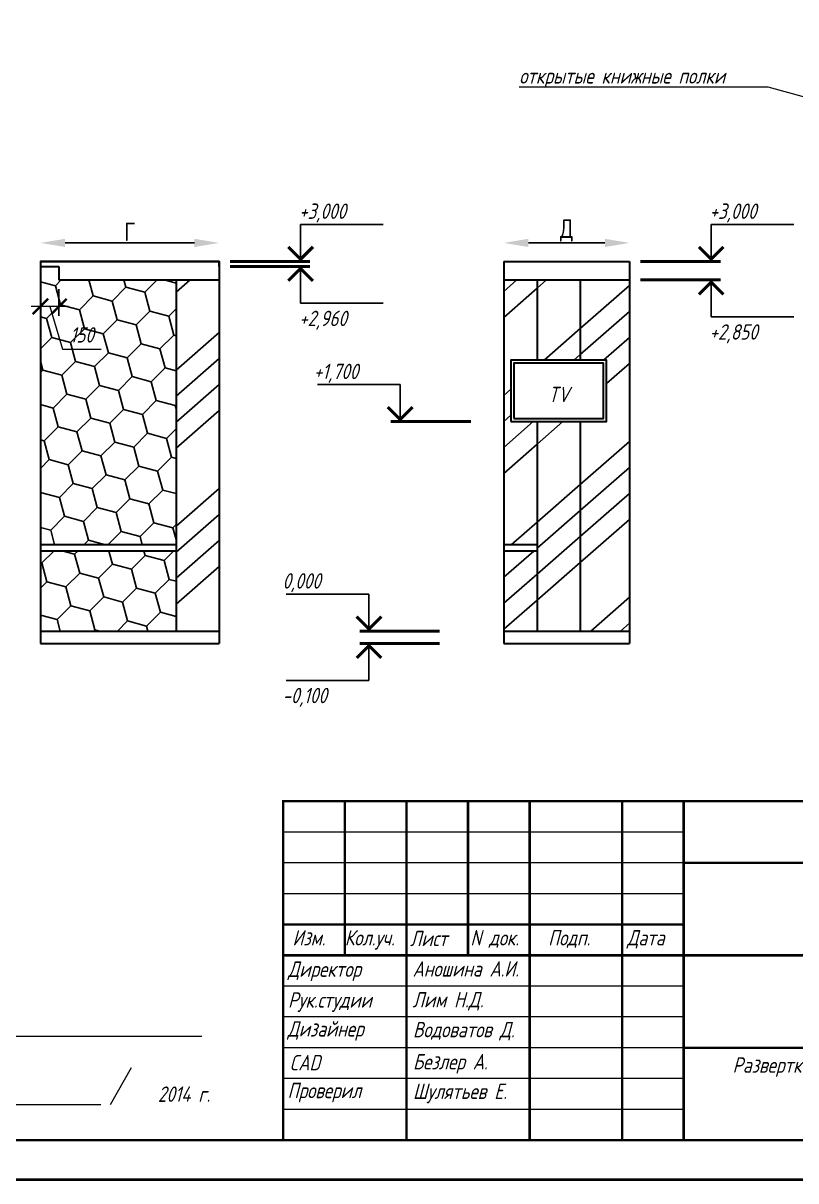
# Model space of a CAD drawing. Header units: millimetres. Extents: x 653176 to 972033, y 753746 to 925850.
# Drawn here: x 887953 to 894224, y 780239 to 789633 of the extents above; entities that cross this region are included whole.
import ezdxf
from ezdxf.enums import TextEntityAlignment as Align

# ---------------------------------------------------------------- set-up
doc = ezdxf.new("R2010")
doc.units = ezdxf.units.MM
doc.header["$LTSCALE"] = 10
doc.layers.get('0').update_dxf_attribs({"color": 65, "lineweight": 25})
for name, color, linetype, lineweight in [('AL', 7, 'Continuous', 30), ('stamp', 253, 'Continuous', 18), ('МЕБ', 255, 'Continuous', 20), ('размh150', 7, 'Continuous', 9), ('размеры', 250, 'Continuous', 0), ('Стены', 7, 'Continuous', 25), ('Текст', 132, 'Continuous', 25), ('штрих', 22, 'Continuous', 0)]:
    doc.layers.add(name, color=color, linetype=linetype, lineweight=lineweight)
doc.styles.add('ISOCP', font='isocp')
doc.styles.add('ГОСТ тип А', font='gost_a.shx', dxfattribs={"oblique": 15, "height": 125})
doc.dimstyles.new('T30-90', dxfattribs={"dimtxt": 90, "dimasz": 200, "dimexe": 30, "dimexo": 0, "dimgap": 15, "dimtad": 1, "dimdec": 0, "dimzin": 12, "dimdsep": 46, "dimtxsty": 'ISOCP', "dimcen": 0, "dimse1": 1, "dimse2": 1, "dimclrt": 5, "dimadec": 0, "dimazin": 0, "dimtfac": 1.666667, "dimtdec": 0, "dimtmove": 0, "dimatfit": 3, "dimldrblk": 'ARCHTICK', "dimfxl": 1, "dimtolj": 1, "dimtzin": 4, "dimarcsym": 0})
doc.dimstyles.new('ГОСТ тип А', dxfattribs={"dimtxt": 125, "dimasz": 125, "dimexe": 75, "dimexo": 75, "dimgap": 50, "dimtad": 1, "dimdec": 0, "dimrnd": 5, "dimtxsty": 'ГОСТ тип А', "dimblk": 'ARCHTICK', "dimcen": 50, "dimdle": 75, "dimadec": 0, "dimazin": 0, "dimtfac": 1, "dimtdec": 0, "dimtmove": 1, "dimatfit": 2, "dimfxl": 1, "dimlwd": 9, "dimarcsym": 0})

# ---------------------------------------------------------------- blocks, each defined once
blk = doc.blocks.new('_ARCHTICK')
at = {"color": 0, "linetype": 'ByBlock', "ltscale": 50, "const_width": 0.15}
blk.add_lwpolyline([(-0.5, -0.5), (0.5, 0.5)], dxfattribs=at)
blk = doc.blocks.new('*D747')
at = {"layer": 'Defpoints', "color": 0, "lineweight": 90, "transparency": 16777216}
for p in [(888093.8, 787659.4), (888243.8, 787549.4), (888093.8, 787334.1)]:
    blk.add_point(p, dxfattribs=at)
at = {"layer": 'размh150', "color": 0, "lineweight": -2, "transparency": 16777216}
for p, q in [((888093.8, 787584.4), (888093.8, 787259.1)), ((888243.8, 787474.4), (888243.8, 787259.1))]:
    blk.add_line(p, q, dxfattribs=at)
at = {"layer": 'размh150', "color": 0, "lineweight": 9, "transparency": 16777216}
for p, q in [((888318.8, 787334.1), (888018.8, 787334.1)), ((888168.8, 787334.1), (888272.6, 786987.9)), ((888272.6, 786987.9), (888587.6, 786987.9))]:
    blk.add_line(p, q, dxfattribs=at)
at = {"layer": 'размh150', "color": 0, "lineweight": 9, "transparency": 16777216, "xscale": 125, "yscale": 125, "zscale": 125, "rotation": 180}
blk.add_blockref('_ARCHTICK', (888093.8, 787334.1), dxfattribs=at)
at = {"layer": 'размh150', "color": 0, "lineweight": 9, "transparency": 16777216, "xscale": 125, "yscale": 125, "zscale": 125}
blk.add_blockref('_ARCHTICK', (888243.8, 787334.1), dxfattribs=at)
at = {"layer": 'размh150', "color": 0, "lineweight": 25, "transparency": 16777216, "insert": (888430.1, 787103.3), "char_height": 125, "attachment_point": 5, "style": 'ГОСТ тип А'}
blk.add_mtext('150', dxfattribs=at)
blk = doc.blocks.new('*D751')
at = {"layer": 'Defpoints', "color": 0, "lineweight": 90, "transparency": 16777216}
for p in [(889543.8, 787849.4), (888093.8, 787699.4), (889543.8, 787699.4)]:
    blk.add_point(p, dxfattribs=at)
at = {"layer": 'размеры', "color": 0, "lineweight": -2, "transparency": 16777216}
blk.add_line((888293.8, 787849.4), (889343.8, 787849.4), dxfattribs=at)
at = {"layer": 'размеры', "color": 0, "lineweight": 90, "transparency": 16777216}
for points in [[(888293.8, 787882.7), (888293.8, 787816.1), (888093.8, 787849.4)], [(889343.8, 787882.7), (889343.8, 787816.1), (889543.8, 787849.4)]]:
    blk.add_solid(points, dxfattribs=at)
at = {"layer": 'размеры', "color": 7, "lineweight": 25, "transparency": 16777216, "insert": (888818.8, 787939.4), "char_height": 150, "attachment_point": 5, "style": 'ISOCP'}
blk.add_mtext('\\A1;{\\Fgost_a|c204;Г}', dxfattribs=at)
blk = doc.blocks.new('*D752')
at = {"layer": 'Defpoints', "color": 0, "lineweight": 90, "transparency": 16777216}
for p in [(892873.8, 787849.4), (891853.8, 787699.4), (892873.8, 787699.4)]:
    blk.add_point(p, dxfattribs=at)
at = {"layer": 'размеры', "color": 0, "lineweight": -2, "transparency": 16777216}
blk.add_line((892053.8, 787849.4), (892673.8, 787849.4), dxfattribs=at)
at = {"layer": 'размеры', "color": 0, "lineweight": 90, "transparency": 16777216}
for points in [[(892053.8, 787882.7), (892053.8, 787816.1), (891853.8, 787849.4)], [(892673.8, 787882.7), (892673.8, 787816.1), (892873.8, 787849.4)]]:
    blk.add_solid(points, dxfattribs=at)
at = {"layer": 'размеры', "color": 7, "lineweight": 25, "transparency": 16777216, "insert": (892363.8, 787950.1), "char_height": 150, "attachment_point": 5, "style": 'ISOCP'}
blk.add_mtext('\\A1;{\\Fgost_a|c204;Д}', dxfattribs=at)

msp = doc.modelspace()

# ---------------------------------------------------------------- hatches: boundary and pattern name
at = {"layer": 'размеры', "lineweight": 25}
h = msp.add_hatch(dxfattribs=at)
h.set_pattern_fill('HONEY', color=252, scale=50, angle=45)
h.paths.add_polyline_path([(888093.8, 785399.4), (888093.8, 787659.4), (888243.8, 787659.4), (888243.8, 787549.4), (889193.8, 787549.4), (889193.8, 785399.4)])
at = {"layer": 'размеры', "lineweight": 25, "ltscale": 50}
h = msp.add_hatch(dxfattribs=at)
h.set_pattern_fill('ANSI34', color=252, scale=50, angle=356.18274)
h.paths.add_polyline_path([(889193.8, 787549.4), (889543.8, 787549.4), (889543.8, 784699.4), (889193.8, 784699.4)])
h = msp.add_hatch(dxfattribs=at)
h.set_pattern_fill('ANSI34', color=252, scale=50, angle=356.18274)
h.paths.add_polyline_path([(891853.8, 785399.4), (891853.8, 787549.4), (892123.8, 787549.4), (892123.8, 786899.4), (891910.8, 786899.4), (891910.8, 786399.4), (892123.8, 786399.4), (892123.8, 785399.4)])
h = msp.add_hatch(dxfattribs=at)
h.set_pattern_fill('ANSI34', color=252, scale=50, angle=356.18274)
h.paths.add_polyline_path([(892123.8, 787549.4), (892473.8, 787549.4), (892473.8, 786899.4), (892123.8, 786899.4)])
h = msp.add_hatch(dxfattribs=at)
h.set_pattern_fill('ANSI34', color=252, scale=50, angle=356.18274)
h.paths.add_polyline_path([(892473.8, 784699.4), (892473.8, 786399.4), (892686.8, 786399.4), (892686.8, 786899.4), (892473.8, 786899.4), (892473.8, 787549.4), (892873.8, 787549.4), (892873.8, 784699.4)])
h = msp.add_hatch(dxfattribs=at)
h.set_pattern_fill('ANSI34', color=252, scale=50, angle=356.18274)
h.paths.add_polyline_path([(892123.8, 786399.4), (892473.8, 786399.4), (892473.8, 784699.4), (892123.8, 784699.4)])
at = {"layer": 'размеры', "lineweight": 25}
h = msp.add_hatch(dxfattribs=at)
h.set_pattern_fill('HONEY', color=252, scale=50, angle=45)
h.paths.add_polyline_path([(889193.8, 784699.4), (888093.8, 784699.4), (888093.8, 785349.4), (889193.8, 785349.4)])
at = {"layer": 'размеры', "lineweight": 25, "ltscale": 50}
h = msp.add_hatch(dxfattribs=at)
h.set_pattern_fill('ANSI34', color=252, scale=50, angle=356.18274)
h.paths.add_polyline_path([(891853.8, 785349.4), (892123.8, 785349.4), (892123.8, 784699.4), (891853.8, 784699.4)])

# ---------------------------------------------------------------- linework, layer by layer
at = {"layer": 'AL', "color": 7, "const_width": 20}
msp.add_lwpolyline([(878633.8, 795099.1), (899633.8, 795099.1), (899633.8, 780249.1), (878633.8, 780249.1), (878633.8, 795099.1)], dxfattribs=at)
msp.add_lwpolyline([(879703.8, 794779.1), (899313.8, 794779.1), (899313.8, 780569.1), (879703.8, 780569.1)], close=True, dxfattribs=at)
at = {"layer": 'stamp'}
for p, q in [((893313.8, 783069.1), (890063.8, 783069.1)), ((893313.8, 782819.1), (890063.8, 782819.1)), ((893313.8, 782569.1), (890063.8, 782569.1)), ((893313.8, 781819.1), (890063.8, 781819.1)), ((893313.8, 781569.1), (890063.8, 781569.1)), ((893313.8, 781319.1), (890063.8, 781319.1)), ((893313.8, 781069.1), (890063.8, 781069.1)), ((893313.8, 780819.1), (890063.8, 780819.1))]:
    msp.add_line(p, q, dxfattribs=at)
msp.add_lwpolyline([(899313.8, 783319.1, 20, 20, 0), (890063.8, 783319.1, 20, 20, 0), (890063.8, 780569.1, 0, 0, 0)], format="xyseb", dxfattribs=at)
at = {"layer": 'stamp', "const_width": 20}
for points in [[(890563.8, 783319.1), (890563.8, 782069.1)], [(891063.8, 783319.1), (891063.8, 780569.1)], [(891563.8, 783319.1), (891563.8, 782069.1)], [(892063.8, 783319.1), (892063.8, 780569.1)], [(892813.8, 783319.1), (892813.8, 780569.1)], [(893313.8, 783319.1), (893313.8, 780569.1)], [(899313.8, 782819.1), (893313.8, 782819.1)], [(893313.8, 782319.1), (890063.8, 782319.1)], [(899313.8, 782069.1), (890063.8, 782069.1)], [(899313.8, 781319.1), (893313.8, 781319.1)]]:
    msp.add_lwpolyline(points, dxfattribs=at)
at = {"layer": 'stamp', "ltscale": 200}
for points in [[(885119.4, 781413.1), (889404.5, 781413.1)], [(886618.3, 780859.4), (888582.8, 780859.4)]]:
    msp.add_lwpolyline(points, dxfattribs=at)
at = {"layer": 'МЕБ'}
msp.add_lwpolyline([(894916.1, 788862.3), (893998.6, 789112.1), (891979.5, 789112.1)], dxfattribs=at)
at = {"layer": 'размеры', "linetype": 'Continuous', "lineweight": 25}
for p, q in [((890205, 787699.4), (890205, 787999.4)), ((890876.2, 787999.4), (890205, 787999.4)), ((893536.3, 787699.4), (893536.3, 787999.4)), ((894207.5, 787999.4), (893536.3, 787999.4)), ((890205, 787659.4), (890205, 787359.4)), ((893536.3, 787549.4), (893536.3, 787249.4)), ((890876.2, 787359.4), (890205, 787359.4)), ((894207.5, 787249.4), (893536.3, 787249.4)), ((891013.1, 786699.4), (890341.9, 786699.4)), ((891013.1, 786399.4), (891013.1, 786699.4)), ((890759.9, 784999.4), (890088.7, 784999.4)), ((890759.9, 784699.4), (890759.9, 784999.4)), ((890759.9, 784299.4), (890759.9, 784599.4)), ((890759.9, 784299.4), (890088.7, 784299.4))]:
    msp.add_line(p, q, dxfattribs=at)
at = {"layer": 'размеры', "linetype": 'Continuous', "lineweight": 50}
for p, q in [((889632.6, 787699.4), (890280, 787699.4)), ((889632.6, 787659.4), (890280, 787659.4)), ((892963.9, 787699.4), (893611.3, 787699.4)), ((892963.9, 787549.4), (893611.3, 787549.4)), ((891585.5, 786399.4), (890938.1, 786399.4)), ((891332.3, 784699.4), (890684.9, 784699.4)), ((891332.3, 784599.4), (890684.9, 784599.4))]:
    msp.add_line(p, q, dxfattribs=at)
at = {"layer": 'размеры', "linetype": 'Continuous', "lineweight": 25}
for points in [[(890105, 787817.1, 25, 25, 0), (890205, 787717.1, 25, 25, 0), (890305, 787817.1, 25, 25, 0)], [(893436.3, 787817.1, 25, 25, 0), (893536.3, 787717.1, 25, 25, 0), (893636.3, 787817.1, 25, 25, 0)], [(890105, 787541.7, 25, 25, 0), (890205, 787641.7, 25, 25, 0), (890305, 787541.7, 25, 25, 0)], [(893436.3, 787431.7, 25, 25, 0), (893536.3, 787531.7, 25, 25, 0), (893636.3, 787431.7, 25, 25, 0)], [(891113.1, 786517.1, 25, 25, 0), (891013.1, 786417.1, 25, 25, 0), (890913.1, 786517.1, 25, 25, 0)], [(890859.9, 784817.1, 25, 25, 0), (890759.9, 784717.1, 25, 25, 0), (890659.9, 784817.1, 25, 25, 0)], [(890859.9, 784481.7, 25, 25, 0), (890759.9, 784581.7, 25, 25, 0), (890659.9, 784481.7, 25, 25, 0)]]:
    msp.add_lwpolyline(points, format="xyseb", dxfattribs=at)
at = {"layer": 'Стены', "lineweight": 35}
for p, q in [((888093.8, 787699.4), (888093.8, 784599.4)), ((888093.8, 787699.4), (889543.8, 787699.4)), ((888243.8, 787659.4), (888243.8, 787549.4)), ((889543.8, 787699.4), (889543.8, 784599.4)), ((891853.8, 787699.4), (891853.8, 784599.4)), ((891853.8, 787699.4), (892873.8, 787699.4)), ((892873.8, 787699.4), (892873.8, 784599.4)), ((888243.8, 787549.4), (889543.8, 787549.4)), ((889193.8, 787549.4), (889193.8, 784699.4)), ((891853.8, 787549.4), (892873.8, 787549.4)), ((892123.8, 787549.4), (892123.8, 786899.4)), ((892473.8, 787549.4), (892473.8, 786899.4)), ((892123.8, 786399.4), (892123.8, 784699.4)), ((892473.8, 786399.4), (892473.8, 784699.4)), ((888093.8, 784699.4), (889543.8, 784699.4)), ((891853.8, 784699.4), (892873.8, 784699.4)), ((888093.8, 784599.4), (889543.8, 784599.4)), ((891853.8, 784599.4), (892873.8, 784599.4))]:
    msp.add_line(p, q, dxfattribs=at)
at = {"layer": 'Стены', "color": 251}
msp.add_line((892664.5, 787699.2), (892664.5, 787699.2), dxfattribs=at)
at = {"layer": 'Стены', "lineweight": 35}
for points in [[(889543.8, 787659.4), (889543.8, 787699.4), (888093.8, 787699.4), (888093.8, 787659.4), (888243.8, 787659.4)], [(889193.8, 785399.4), (888093.8, 785399.4)], [(892123.8, 785399.4), (891853.8, 785399.4)], [(889193.8, 785349.4), (888093.8, 785349.4)], [(892123.8, 785349.4), (891853.8, 785349.4)]]:
    msp.add_lwpolyline(points, dxfattribs=at)
for points in [[(891910.8, 786399.4), (892686.8, 786399.4), (892686.8, 786899.4), (891910.8, 786899.4)], [(891935.8, 786424.4), (892661.8, 786424.4), (892661.8, 786874.4), (891935.8, 786874.4)]]:
    msp.add_lwpolyline(points, close=True, dxfattribs=at)
at = {"layer": 'штрих', "ltscale": 200}
msp.add_lwpolyline([(888661.3, 780859.4), (888833.6, 781157.9)], dxfattribs=at)

# ---------------------------------------------------------------- texts
at = {"layer": 'stamp', "style": 'ГОСТ тип А', "oblique": 15}
for s, p in [('открытые книжные полки', (891979.5, 789142.1)), ('Изм.', (890138.8, 782149.1)), ('Кол.уч.', (890563.3, 782149.1)), ('Лист', (891092.5, 782143)), ('N док.', (891583, 782149.1)), ('Подп.', (892213.8, 782149.1)), ('Дата', (892854.4, 782149.1)), ('Директор', (890102.9, 781894.1)), ('Рук.студии', (890102.9, 781644.1)), ('Лим Н.Д.', (891114.1, 781646.5)), ('Дизайнер', (890098.8, 781409.7)), ('Водоватов Д.', (891116.8, 781403.3)), ('CAD', (890113.5, 781135.8)), ('Безлер А.', (891116.8, 781143.3)), ('Проверил', (890098.8, 780909.7)), ('Шулятьев Е.', (891116.8, 780903.3))]:
    msp.add_text(s, height=125, dxfattribs=at).set_placement(p)
at = {"layer": 'stamp', "lineweight": 25, "style": 'ГОСТ тип А', "oblique": 15}
msp.add_text('Аношина А.И.', height=125, dxfattribs=at).set_placement((891114.1, 781896.5))
at = {"layer": 'stamp', "style": 'ГОСТ тип А', "oblique": 15}
msp.add_text('Развертка помещения с указанием отделки', height=125, dxfattribs=at).set_placement((895108.7, 781116.2), align=Align.CENTER)
at = {"layer": 'размеры', "linetype": 'Continuous', "lineweight": 25, "style": 'ГОСТ тип А', "oblique": 15}
for s, p in [('+3,000', (890192.4, 788044.4)), ('+3,000', (893523.7, 788044.4)), ('+2,960', (890192.4, 787174.4)), ('+2,850', (893523.7, 787064.4)), ('+1,700', (890311.1, 786744.4)), ('0,000', (890057.9, 785044.4)), ('-0,100', (890057.9, 784114.4))]:
    msp.add_text(s, height=125, dxfattribs=at).set_placement(p)
at = {"layer": 'Текст', "ltscale": 150, "insert": (892214.3, 786619.7), "char_height": 125, "attachment_point": 4, "style": 'ГОСТ тип А'}
msp.add_mtext('TV', dxfattribs=at)
at = {"layer": 'Текст', "ltscale": 200, "insert": (889258.5, 780942.5), "char_height": 125, "attachment_point": 5, "style": 'ГОСТ тип А'}
msp.add_mtext('{\\Fgost_a|c238;20}14{\\Fgost_a|c238; }г{\\Fgost_a|c238;.}', dxfattribs=at)

# ---------------------------------------------------------------- dimensions: what is measured, and where the dimension line sits
at = {"layer": 'размh150', "lineweight": 25}
dim = msp.add_linear_dim(base=(888093.8, 787334.1), p1=(888243.8, 787549.4), p2=(888093.8, 787659.4), dimstyle='ГОСТ тип А', dxfattribs=at)
dim.commit()
dim.dimension.update_dxf_attribs({"geometry": '*D747', "text_midpoint": (888322.6, 787103.3)})
at = {"layer": 'размеры', "color": 7, "lineweight": 25}
for base, p1, p2, text, picture, middle in [((889543.8, 787849.4), (888093.8, 787699.4), (889543.8, 787699.4), '{\\Fgost_a|c204;Г}', '*D751', (888818.8, 787939.4)), ((892873.8, 787849.4), (891853.8, 787699.4), (892873.8, 787699.4), '{\\Fgost_a|c204;Д}', '*D752', (892363.8, 787950.1))]:
    dim = msp.add_linear_dim(base=base, p1=p1, p2=p2, text=text, dimstyle='T30-90', override={"dimtxt": 150, "dimclrt": 7}, dxfattribs=at)
    dim.commit()
    dim.dimension.update_dxf_attribs({"geometry": picture, "text_midpoint": middle})

doc.saveas('drawing.dxf')
